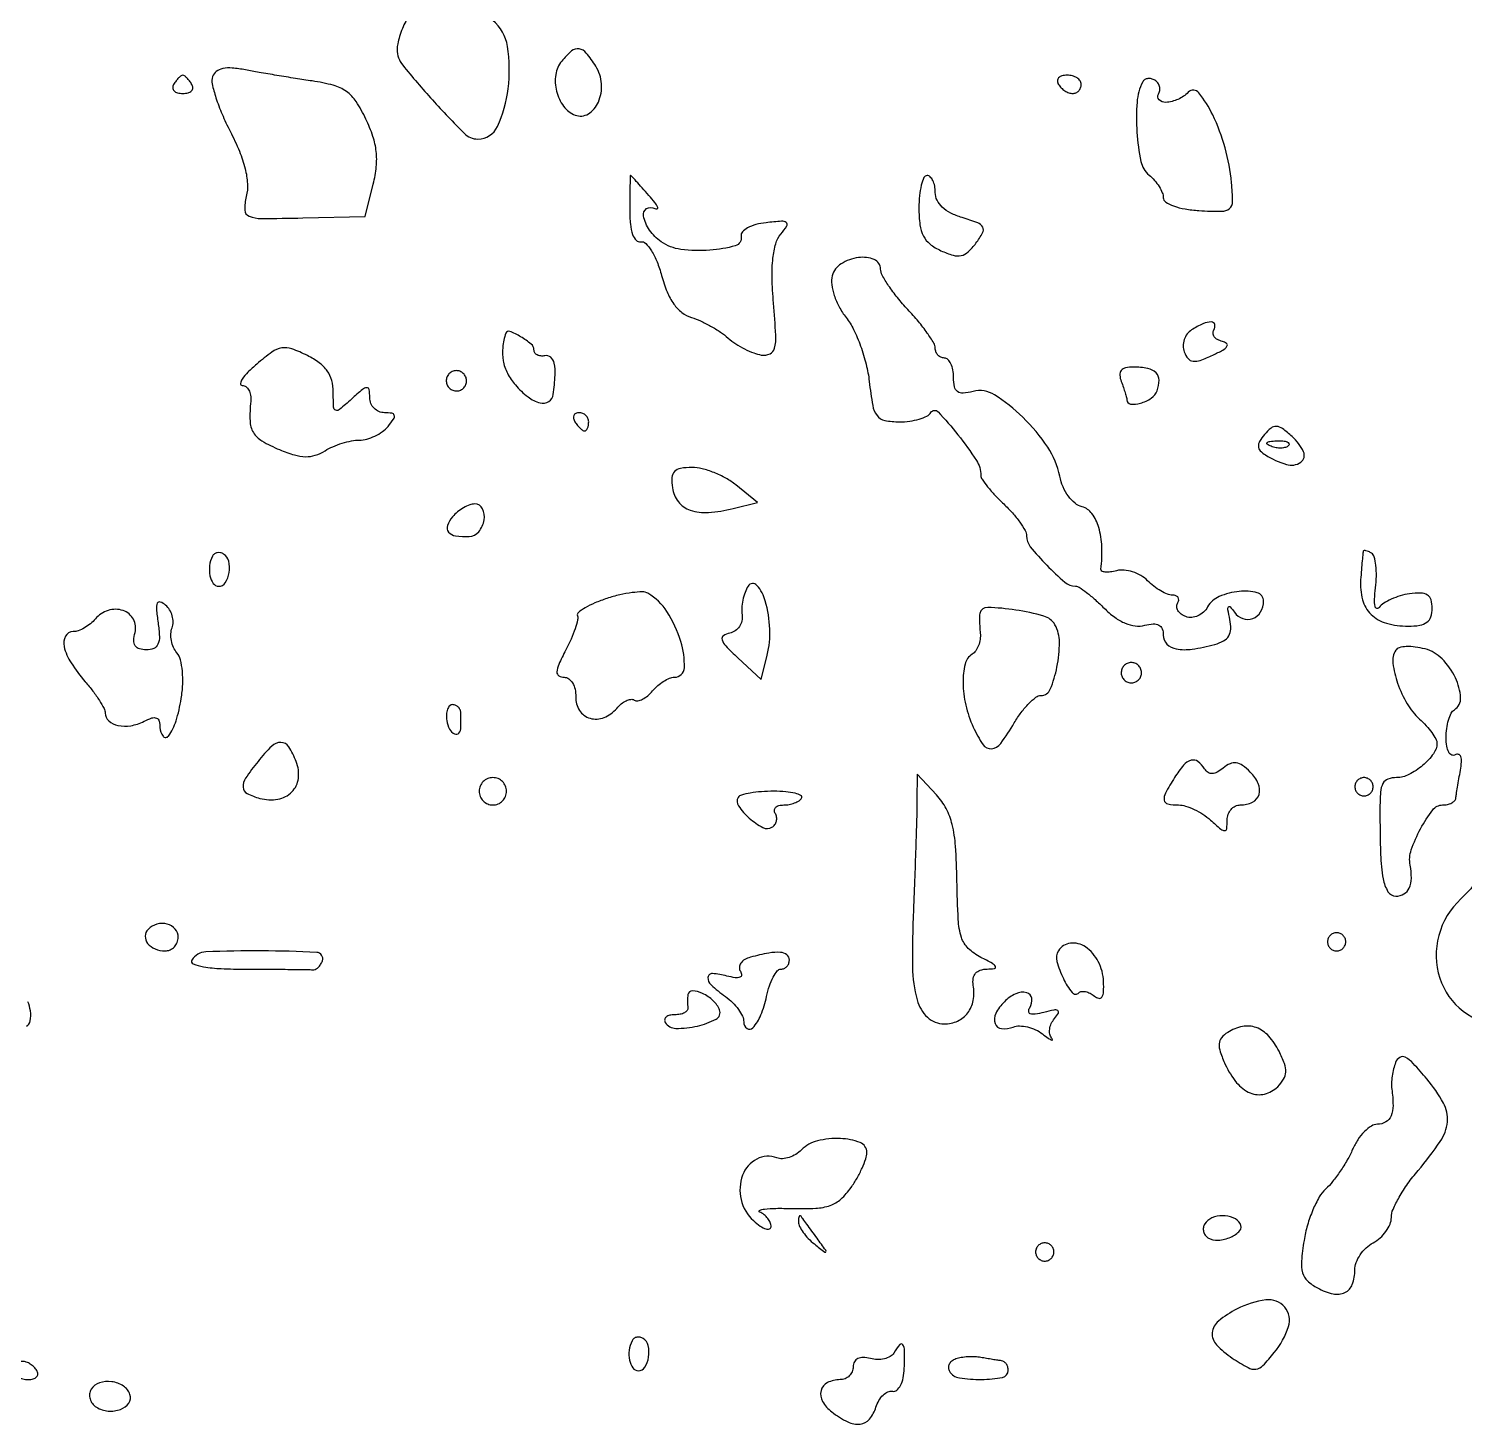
# Model space of a CAD drawing. Extents: x 0 to 5034, y 0 to 2560.
# Drawn here: x 3390.6 to 3548, y 1723.1 to 1876.1 of the extents above; entities that cross this region are included whole.
import ezdxf

# ---------------------------------------------------------------- set-up
doc = ezdxf.new("R2010")
doc.units = 0

msp = doc.modelspace()

# ---------------------------------------------------------------- linework, layer by layer
for points in [[(3431.940218, 1876.888297, 0.02684), (3431.580256, 1876.119165, 0.02179), (3431.276189, 1875.260918, 0.022313), (3431.065468, 1874.443503, 0.051966), (3431, 1873.815298, 0.172327), (3431.608074, 1872.103391, 0.012905), (3434.873656, 1868.291902, 0.012039), (3438.340959, 1864.631397, 0.199698), (3439.858797, 1864, 0.294171), (3441.996356, 1865.376755, 0.075633), (3443.167625, 1869.521409, 0.069557), (3443.100526, 1874.163785, 0.183191), (3441.486299, 1877.011371, 0.118629), (3439.317634, 1878.076583, 0.058393), (3436.242778, 1878.396784, 0.059891), (3433.373887, 1878.014324, 0.209807)], [(3449.039826, 1872.547988, 0.138379), (3448.383273, 1871.068705, 0.097361), (3448.47735, 1869.240329, 0.09807), (3449.254147, 1867.594723, 0.142922), (3450.522813, 1866.62962, 0.234478), (3451.965459, 1866.765958, 0.155267), (3453.06819, 1868.054466, 0.117917), (3453.403092, 1870.065221, 0.122745), (3452.782311, 1871.976968, 0.030908), (3451.741308, 1873.435005, 0.186505), (3450.948904, 1873.888897, 0.217729), (3450.133968, 1873.656889, 0.043014)], [(3410.760948, 1870.846545, 0.140822), (3410.716514, 1870.054906, 0.022098), (3411.134373, 1868.532786, 0.023081), (3411.80723, 1866.735743, 0.018312), (3412.692296, 1864.86081, -0.021632), (3413.709805, 1862.667717, -0.037064), (3414.338202, 1860.752572, -0.04528), (3414.592025, 1859.100638, -0.077119), (3414.464004, 1857.712603, 0.066512), (3414.293966, 1856.215281, 0.305885), (3414.771341, 1855.537248, 0.092147), (3416.111586, 1855.293527, 0.004449), (3420.66714, 1855.351793), (3427.5, 1855.5), (3428.382373, 1859.069916, 0.034585), (3428.715633, 1860.9751, 0.054188), (3428.708585, 1862.636875, 0.052494), (3428.342182, 1864.295603, 0.030202), (3427.577194, 1866.196083, 0.034029), (3426.503473, 1868.110703, 0.093961), (3425.435527, 1869.219789, 0.089256), (3424.002313, 1869.89256, 0.028769), (3421.694821, 1870.368285, -0.002796), (3419.85977, 1870.648227, -0.002004), (3417.811474, 1870.980851, -0.002023), (3415.863324, 1871.313338, -0.004352), (3414.365515, 1871.588663, 0.027338), (3412.919567, 1871.786284, 0.071173), (3411.873743, 1871.722473, 0.110379), (3411.170494, 1871.40596, 0.149126)], [(3406.5, 1870, 0.146489), (3406.397987, 1869.620597, 0.191582), (3406.538811, 1869.29375, 0.134005), (3406.925364, 1869.072951, 0.063222), (3407.5, 1869, 0.063222), (3408.074636, 1869.072951, 0.134005), (3408.461189, 1869.29375, 0.191582), (3408.602013, 1869.620597, 0.146489), (3408.5, 1870, 0.025622), (3408.235369, 1870.382847, 0.032351), (3407.951311, 1870.70625, 0.033983), (3407.686704, 1870.937141, 0.163822), (3407.5, 1871, 0.163822), (3407.313296, 1870.937141, 0.033983), (3407.048689, 1870.70625, 0.032351), (3406.764631, 1870.382847, 0.025622)], [(3503.5, 1870, 0.06081), (3503.806203, 1869.617485, 0.051032), (3504.2129, 1869.29375, 0.053229), (3504.653442, 1869.073302, 0.089642), (3505.059017, 1869, 0.105429), (3505.418051, 1869.076556, 0.099231), (3505.723586, 1869.29375, 0.096318), (3505.928382, 1869.618268, 0.092995), (3506, 1870, 0.153634), (3505.879982, 1870.381379, 0.097988), (3505.542039, 1870.70625, 0.080552), (3505.037096, 1870.925455, 0.062283), (3504.440983, 1871, 0.066118), (3503.889346, 1870.926733, 0.138808), (3503.521475, 1870.70625, 0.191142), (3503.392057, 1870.379648, 0.139169)], [(3512.742685, 1870.266312, 0.101034), (3512.11895, 1868.056321, 0.035388), (3512.109171, 1864.739591, 0.033057), (3512.538206, 1861.554342, 0.171166), (3513.436195, 1860.052953, -0.040257), (3514.034556, 1859.469021, -0.038649), (3514.540632, 1858.789125, -0.041208), (3514.89008, 1858.118295, -0.099797), (3515, 1857.573063, 0.254402), (3515.260727, 1857.093798, 0.056854), (3516.124342, 1856.665126, 0.044796), (3517.379365, 1856.334458, 0.027295), (3518.903716, 1856.160679, 0.013211), (3521.412981, 1856.079058, 0.180105), (3522.257294, 1856.387535, 0.223133), (3522.598611, 1857.141607, 0.021231), (3522.481353, 1859.215171, 0.042813), (3521.767304, 1863.040967, 0.044178), (3520.416466, 1866.647369, 0.056621), (3518.900888, 1869.065773, 0.447552), (3517.731596, 1869.131596, -0.090666), (3516.60574, 1868.353796, -0.090875), (3515.278412, 1868.025501, -0.211707), (3514.534357, 1868.302203, -0.35123), (3514.457295, 1868.930902, 0.100828), (3514.604475, 1869.330874, 0.098348), (3514.585377, 1869.760315, 0.097513), (3514.403043, 1870.152776, 0.097277), (3514.08541, 1870.447214, 0.076594), (3513.693736, 1870.613127, 0.09572), (3513.300259, 1870.635555, 0.109767), (3512.966958, 1870.512916, 0.131524)], [(3456.5, 1856.249706, 0.023025), (3456.573525, 1854.653929, 0.060307), (3456.8151, 1853.534546, 0.108215), (3457.202831, 1852.900163, 0.25541), (3457.714631, 1852.73821, -0.255552), (3458.253537, 1852.567522, -0.052968), (3458.883155, 1851.752625, -0.043587), (3459.493378, 1850.535912, -0.028688), (3459.986935, 1849.048519, 0.03147), (3460.590757, 1847.262107, 0.05773), (3461.331995, 1845.918728, 0.072029), (3462.22237, 1844.988187, 0.09225), (3463.272305, 1844.442028, -0.03378), (3464.255614, 1844.06829, -0.020086), (3465.372763, 1843.499524, -0.020053), (3466.445771, 1842.839906, -0.032432), (3467.294547, 1842.186417, 0.03561), (3468.116281, 1841.562017, 0.026497), (3469.102091, 1840.990214, 0.027025), (3470.094591, 1840.548666, 0.053329), (3470.927887, 1840.328776, 0.14189), (3471.880528, 1840.453763, 0.236331), (3472.387129, 1841.062231, 0.071869), (3472.511867, 1842.498019, 0.006811), (3472.262867, 1846.026453, -0.014873), (3472.111313, 1848.813138, -0.032829), (3472.198716, 1850.941318, -0.043804), (3472.510622, 1852.526904, -0.103098), (3473.072556, 1853.587424, 0.029755), (3473.72404, 1854.474914, 0.391059), (3473.660159, 1854.843054, 0.183825), (3473.14999, 1854.995207, 0.009902), (3471.443029, 1854.835049, 0.037477), (3470.331444, 1854.623255, 0.058515), (3469.427641, 1854.262167, 0.079638), (3468.850555, 1853.81804, 0.23982), (3468.714897, 1853.355308, -0.386894), (3468.067146, 1852.305268, -0.052787), (3465.296976, 1851.817578, -0.049241), (3462.111616, 1851.911938, -0.121339), (3459.944992, 1852.751083, -0.088021), (3458.672768, 1854.026372, -0.105323), (3458.015296, 1855.586944, -0.308352), (3458.35583, 1856.371859, -0.28009), (3459.25, 1856.387123, 0.204561), (3459.502194, 1856.35529, 0.458447), (3459.573222, 1856.508911, 0.059687), (3459.255464, 1857.032039, 0.013734), (3458.595012, 1857.828106, 0.00232), (3457.857849, 1858.660726, 0.003745), (3457.221705, 1859.36192, 0.000747), (3456.65776, 1859.972418, 0.209648), (3456.595012, 1859.999706, 0.405177), (3456.556206, 1859.961848, 0.000631), (3456.52791, 1858.898022, 0.003958), (3456.506828, 1857.687545, 0.002374)], [(3488.2, 1856.432998, 0.031419), (3488.315464, 1854.597339, 0.088249), (3488.696562, 1853.372636, 0.106876), (3489.425054, 1852.491168, 0.059988), (3490.616792, 1851.764832, 0.034659), (3491.949137, 1851.266015, 0.125291), (3492.847148, 1851.230378, 0.136909), (3493.607273, 1851.627795, 0.044652), (3494.457082, 1852.581834, 0.033074), (3495.193795, 1853.725382, 0.255537), (3495.197371, 1854.339756, 0.180847), (3494.660162, 1854.80943, 0.016307), (3492.940291, 1855.39466, -0.042733), (3491.692099, 1855.894348, -0.071563), (3490.766745, 1856.539839, -0.089198), (3490.198817, 1857.301192, -0.116264), (3490, 1858.14466, 0.046542), (3489.933756, 1858.854782, 0.066501), (3489.735625, 1859.454994, 0.086608), (3489.443791, 1859.859971, 0.195843), (3489.1, 1860, 0.294666), (3488.751679, 1859.775204, 0.044383), (3488.464375, 1858.952193, 0.037992), (3488.265159, 1857.799989, 0.02382)], [(3478.71336, 1849.011888, 0.094756), (3478.648417, 1848.041565, 0.049444), (3478.914961, 1846.854769, 0.045037), (3479.457925, 1845.604647, 0.041714), (3480.227972, 1844.43731, -0.053986), (3481.044314, 1843.131309, -0.026027), (3481.811373, 1841.310651, -0.025453), (3482.421258, 1839.309332, -0.033178), (3482.761296, 1837.425422, 0.015035), (3483.136284, 1834.808196, 0.117987), (3483.619536, 1833.687954, 0.185331), (3484.460784, 1833.158019, 0.048949), (3486.071035, 1833, 0.033693), (3487.193598, 1833.075731, 0.038786), (3488.242799, 1833.301834, 0.042415), (3489.082117, 1833.631791, 0.14038), (3489.517007, 1834.027519, -0.49461), (3490.305206, 1834.105463, -0.019773), (3492.481257, 1831.579778, -0.022634), (3494.506246, 1828.781164, -0.146308), (3495, 1827.129905, 0.151497), (3495.13364, 1826.698964, 0.018143), (3495.734375, 1825.888219, 0.020288), (3496.542589, 1824.956522, 0.015374), (3497.5, 1824, -0.022463), (3498.457032, 1823.016362, -0.026637), (3499.265625, 1822.003066, -0.026989), (3499.845033, 1821.091673, -0.128785), (3500, 1820.5, 0.172251), (3500.420787, 1819.314806, 0.022551), (3502.227336, 1817.285553, 0.022279), (3504.207954, 1815.426507, 0.17918), (3505.359906, 1815, -0.148642), (3505.771183, 1814.874971, -0.016129), (3506.585984, 1814.290193, -0.01865), (3507.528473, 1813.50906, -0.014012), (3508.507274, 1812.583635, 0.037201), (3509.679291, 1811.574151, 0.059234), (3510.82719, 1810.919447, 0.07089), (3511.928149, 1810.628383, 0.093444), (3512.961819, 1810.700267, -0.045826), (3513.896496, 1810.855126, -0.141244), (3514.517234, 1810.7241, -0.184154), (3514.875366, 1810.314045, -0.088652), (3515, 1809.616631, 0.198233), (3515.40072, 1808.645617, 0.153557), (3516.423417, 1808.108919, 0.082192), (3518.161181, 1808.083664, 0.028178), (3520.633825, 1808.599906, 0.058292), (3521.610984, 1808.988632, 0.133169), (3522.181429, 1809.530653, 0.13293), (3522.400525, 1810.2873, 0.057987), (3522.297079, 1811.336251, -0.008846), (3522.083891, 1812.40744, -0.189596), (3522.145583, 1812.718185, -0.504868), (3522.331026, 1812.730256, -0.021259), (3522.80145, 1812.121885, 0.154047), (3523.716446, 1811.427168, 0.178908), (3524.803876, 1811.438437, 0.16763), (3525.673118, 1812.165556, 0.136341), (3526, 1813.342039, 0.340048), (3525.293348, 1814.26094, 0.090799), (3523.329144, 1814.415587, 0.074746), (3521.129151, 1813.849745, 0.166419), (3519.857607, 1812.71004, -0.07987), (3519.39916, 1812.130913, -0.080476), (3518.783397, 1811.726445, -0.08592), (3518.10885, 1811.554814, -0.111494), (3517.479297, 1811.646318, -0.065349), (3516.95921, 1811.928366, -0.096117), (3516.60518, 1812.307084, -0.122561), (3516.47023, 1812.719593, -0.157749), (3516.564761, 1813.104785, 0.104222), (3516.687695, 1813.445921, 0.179607), (3516.623442, 1813.737031, 0.165038), (3516.377488, 1813.932292, 0.086183), (3515.987588, 1814, -0.09819), (3515.44483, 1814.107624, -0.034013), (3514.725777, 1814.463434, -0.03224), (3513.966607, 1814.973899, -0.032256), (3513.279496, 1815.577647, 0.064829), (3512.541208, 1816.145825, 0.053144), (3511.631616, 1816.552304, 0.055011), (3510.696595, 1816.745891, 0.08773), (3509.885111, 1816.680207, -0.030804), (3509.194335, 1816.544353, -0.058004), (3508.626784, 1816.534862, -0.09486), (3508.262248, 1816.642973, -0.315569), (3508.152608, 1816.85256, 0.04151), (3508.267217, 1819.320537, 0.063689), (3507.918756, 1821.429206, 0.08276), (3507.173202, 1822.9488, 0.175199), (3506.107285, 1823.682195, -0.10705), (3505.318801, 1824.081792, -0.063695), (3504.589565, 1824.847162, -0.057333), (3504.004686, 1825.869936, -0.05193), (3503.643351, 1827.033246, 0.098158), (3502.325682, 1830.210918, 0.052016), (3499.591991, 1833.504901, 0.052459), (3496.488082, 1835.960576, 0.207994), (3494.13899, 1836.326096, -0.042547), (3493.058012, 1836.13972, -0.180676), (3492.436574, 1836.312914, -0.189962), (3492.099392, 1836.84357, -0.047685), (3492, 1837.883369, 0.045285), (3491.92647, 1838.693562, 0.065179), (3491.70625, 1839.37824, 0.085158), (3491.382092, 1839.840787, 0.20001), (3491, 1840, -0.104567), (3490.618437, 1840.08068, -0.099082), (3490.29375, 1840.309681, -0.096551), (3490.076141, 1840.651812, -0.093772), (3490, 1841.054234, 0.136615), (3489.836944, 1841.639871, 0.017712), (3489.120109, 1842.737543, 0.019575), (3488.151658, 1844.003363, 0.015205), (3487.004627, 1845.304234, -0.017885), (3485.85745, 1846.619416, -0.021978), (3484.887786, 1847.928431, -0.021095), (3484.180961, 1849.077609, -0.127062), (3484.004627, 1849.75, 0.303437), (3483.303447, 1850.790657, 0.132586), (3481.572812, 1851.008178, 0.105174), (3479.675679, 1850.319583, 0.19161)], [(3518.104283, 1843.085612, 0.091982), (3517.615581, 1842.632236, 0.079467), (3517.291452, 1842.010899, 0.079624), (3517.177711, 1841.320652, 0.092969), (3517.297142, 1840.668044, 0.080259), (3517.720474, 1839.939838, 0.195559), (3518.256094, 1839.648758, 0.116222), (3519.048922, 1839.744239, 0.02099), (3520.429892, 1840.317119, 0.018011), (3521.523758, 1840.874451, 0.114948), (3521.982081, 1841.289702, 0.389485), (3521.9393, 1841.59991, 0.119826), (3521.474789, 1841.825682, -0.067647), (3520.943792, 1842.018905, -0.112493), (3520.583734, 1842.327213, -0.147609), (3520.45017, 1842.698256, -0.15267), (3520.546774, 1843.075682, 0.196842), (3520.644481, 1843.66297, 0.348928), (3520.282842, 1843.952734, 0.107049), (3519.346954, 1843.754019, 0.035506)], [(3442.923489, 1842.718615, 0.056926), (3442.571904, 1841.167705, 0.072683), (3442.624467, 1839.704722, 0.073534), (3443.091637, 1838.331101, 0.060026), (3443.962179, 1837.043607, 0.049194), (3445.348599, 1835.731053, 0.103895), (3446.673995, 1835.086425, 0.200687), (3447.627429, 1835.230988, 0.228837), (3448.125, 1836, 0.016749), (3448.319355, 1838.133165, 0.067766), (3448.217888, 1839.432062, 0.160432), (3447.834969, 1840.083453, 0.235686), (3447.204545, 1840.25, -0.071322), (3446.744131, 1840.221307, -0.102905), (3446.353835, 1840.33576, -0.12641), (3446.095093, 1840.57288, -0.145383), (3446, 1840.893011, 0.226513), (3445.698909, 1841.523533, 0.036073), (3444.544291, 1842.326515, 0.038214), (3443.355253, 1842.91438, 0.427785)], [(3415.609781, 1839.340771, 0.019097), (3414.64082, 1838.440703, 0.045952), (3414.016452, 1837.687601, 0.113296), (3413.827873, 1837.208157, 0.458593), (3414.007095, 1837, -0.161486), (3414.419299, 1836.863305, -0.109736), (3414.74483, 1836.485938, -0.086862), (3414.932563, 1835.919246, -0.062076), (3414.947704, 1835.25, 0.032863), (3414.870977, 1833.099944, 0.12789), (3415.241529, 1831.832478, 0.127754), (3416.182811, 1830.905325, 0.032763), (3418.114782, 1829.952456, 0.02573), (3419.740347, 1829.375144, 0.066467), (3420.967422, 1829.180814, 0.083739), (3422.026726, 1829.333079, 0.062179), (3423.101213, 1829.831136, -0.037915), (3423.956019, 1830.278826, -0.026374), (3424.978583, 1830.656646, -0.026705), (3426.004521, 1830.916199, -0.048637), (3426.863986, 1831, 0.067151), (3427.679302, 1831.109995, 0.044516), (3428.565279, 1831.440625, 0.044311), (3429.384487, 1831.925814, 0.063785), (3430, 1832.5, 0.020633), (3430.618371, 1833.310961, 0.217533), (3430.691858, 1833.71069, 0.304492), (3430.434686, 1833.942264, 0.035496), (3429.622445, 1834, -0.101086), (3429.003305, 1834.126465, -0.098404), (3428.476593, 1834.486153, -0.097449), (3428.123741, 1835.023331, -0.097027), (3428, 1835.654988, 0.037298), (3427.933924, 1836.539532, 0.393341), (3427.674471, 1836.746002, 0.157135), (3427.206208, 1836.554034, 0.008696), (3426, 1835.5, -0.008876), (3424.681331, 1834.348532, -0.273622), (3424.268401, 1834.279396, -0.298967), (3424.033699, 1834.607111, -0.010121), (3424, 1836.271771, 0.066252), (3423.831796, 1837.535614, 0.088319), (3423.338605, 1838.581036, 0.07939), (3422.46769, 1839.469486, 0.043572), (3421.165545, 1840.267529, 0.029543), (3419.4448, 1841.002506, 0.128168), (3418.348582, 1841.101054, 0.115085), (3417.281076, 1840.656688, 0.021692)], [(3436.552786, 1838.08541, 0.099038), (3436.401684, 1837.679226, 0.097945), (3436.417584, 1837.244476, 0.097945), (3436.597789, 1836.848514, 0.099038), (3436.91459, 1836.552786, 0.099038), (3437.320774, 1836.401684, 0.097945), (3437.755524, 1836.417584, 0.097945), (3438.151486, 1836.597789, 0.099038), (3438.447214, 1836.91459, 0.099038), (3438.598316, 1837.320774, 0.097945), (3438.582416, 1837.755524, 0.097945), (3438.402211, 1838.151486, 0.099038), (3438.08541, 1838.447214, 0.099038), (3437.679226, 1838.598316, 0.097945), (3437.244476, 1838.582416, 0.097945), (3436.848514, 1838.402211, 0.099038)], [(3510.393011, 1837.418213, -0.008099), (3510.625425, 1836.781926, -0.009838), (3510.821697, 1836.178225, -0.008575), (3510.967516, 1835.666328, -0.065182), (3511, 1835.418213, 0.378566), (3511.414065, 1834.949702, 0.103121), (3512.484626, 1835.038, 0.075497), (3513.683491, 1835.600228, 0.155016), (3514.32411, 1836.402234, 0.090913), (3514.539863, 1837.554624, 0.199888), (3514.204584, 1838.368373, 0.150467), (3513.289464, 1838.852622, 0.047038), (3511.726345, 1839, 0.051503), (3510.872387, 1838.911804, 0.167694), (3510.390885, 1838.624402, 0.196013), (3510.232514, 1838.135487, 0.073268)], [(3450.5, 1833, 0.029505), (3450.768994, 1832.617226, 0.035638), (3451.066025, 1832.29375, 0.038439), (3451.34829, 1832.065539, 0.151918), (3451.559017, 1832, 0.210953), (3451.727648, 1832.07446, 0.081139), (3451.870461, 1832.29375, 0.061769), (3451.967655, 1832.617151, 0.042167), (3452, 1833, 0.105053), (3451.918938, 1833.381556, 0.099167), (3451.688914, 1833.70625, 0.09642), (3451.345238, 1833.923877, 0.093332), (3450.940983, 1834, 0.108972), (3450.586039, 1833.921712, 0.182303), (3450.3746, 1833.70625, 0.161196), (3450.343488, 1833.3821, 0.082592)], [(3526.094824, 1831.614256, 0.038071), (3525.558907, 1830.858183, 0.148049), (3525.420441, 1830.307999, 0.180719), (3525.621346, 1829.839348, 0.062584), (3526.201442, 1829.367148, 0.06615), (3528.497654, 1828.32485, 0.229002), (3530.0665, 1828.571977, 0.369775), (3530.368842, 1829.7273, 0.095999), (3529.119801, 1831.391582, 0.024158), (3528.063917, 1832.258183, 0.142317), (3527.399677, 1832.505339, 0.190418), (3526.811891, 1832.321678, 0.049764)], [(3528.729167, 1830.395833, -0.126455), (3528.402231, 1830.202593, -0.060344), (3527.916927, 1830.123424, -0.05415), (3527.359369, 1830.160852, -0.051402), (3526.8125, 1830.316886, -0.054073), (3526.395823, 1830.538436, -0.470617), (3526.37858, 1830.720685, -0.168741), (3526.670344, 1830.862007, -0.018894), (3527.416667, 1830.921053, -0.028489), (3528.112848, 1830.910055, -0.077125), (3528.592839, 1830.799335, -0.208169), (3528.77538, 1830.614691, -0.296942)], [(3461.180449, 1825.760216, 0.131658), (3461.830614, 1824.237413, 0.145311), (3463.134631, 1823.312628, 0.101337), (3465.138875, 1823.058186, 0.042801), (3467.829095, 1823.495805), (3470.5, 1824.168722), (3468.139216, 1826.084361, 0.043481), (3467.05507, 1826.817773, 0.032396), (3465.74965, 1827.437281, 0.033096), (3464.432019, 1827.862492, 0.061575), (3463.319665, 1828, 0.039608), (3462.073027, 1827.901091, 0.163948), (3461.413196, 1827.554756, 0.178969), (3461.130418, 1826.90101, 0.048982)], [(3437.073886, 1822.589028, 0.084059), (3436.513373, 1821.621325, 0.271856), (3436.636727, 1820.917935, 0.186265), (3437.40979, 1820.497614, 0.043987), (3438.904671, 1820.435134, 0.213333), (3439.950323, 1820.961709, 0.127991), (3440.539266, 1822.248169, 0.158411), (3440.366346, 1823.479817, 0.286769), (3439.533961, 1824, 0.086937), (3438.955543, 1823.898663, 0.043495), (3438.279572, 1823.585527, 0.041432), (3437.617201, 1823.128904, 0.047961)], [(3410.754232, 1818.266312, 0.084697), (3410.436116, 1817.221291, 0.082939), (3410.479003, 1816.121909, 0.104464), (3410.84371, 1815.288862, 0.234312), (3411.437328, 1814.972506, 0.26629), (3412.162879, 1815.360605, 0.1021), (3412.575922, 1816.472687, 0.093314), (3412.533019, 1817.735512, 0.201974), (3411.980032, 1818.512341, 0.086456), (3411.629461, 1818.652808, 0.102024), (3411.272696, 1818.654687, 0.11056), (3410.965717, 1818.518222, 0.11748)], [(3536.918758, 1818.809017, 0.039898), (3536.879331, 1818.589015, 0.001546), (3536.801394, 1817.766626, 0.002749), (3536.717445, 1816.791722, 0.001935), (3536.633302, 1815.694389, 0.083598), (3536.840033, 1813.505106, 0.134725), (3537.779024, 1811.898069, 0.126001), (3539.46153, 1810.926929, 0.068307), (3541.843448, 1810.6, 0.039405), (3543.114792, 1810.700352, 0.11998), (3543.908392, 1811.032478, 0.155104), (3544.343482, 1811.631898, 0.081612), (3544.489054, 1812.55, 0.069303), (3544.353908, 1813.482033, 0.181962), (3543.955585, 1814.014387, 0.141509), (3543.224739, 1814.230329, 0.036778), (3541.989054, 1814.14694, 0.036366), (3540.975998, 1813.927193, 0.034812), (3539.990034, 1813.560678, 0.036826), (3539.167682, 1813.112366, 0.0945), (3538.679145, 1812.64694, -0.314391), (3538.411039, 1812.551979, -0.284925), (3538.208742, 1812.770507, -0.061314), (3538.153982, 1813.560198, -0.01721), (3538.262415, 1814.794028, 0.025006), (3538.356201, 1816.093069, 0.033578), (3538.303054, 1817.271714, 0.03555), (3538.131098, 1818.199484, 0.193069), (3537.833269, 1818.603045, 0.029752), (3537.507923, 1818.778293, 0.053318), (3537.220908, 1818.875982, 0.080545), (3537.012052, 1818.888693, 0.313107)], [(3469.487833, 1814.998947, 0.052816), (3469.148634, 1814.303124, 0.035345), (3468.905883, 1813.450555, 0.035528), (3468.78708, 1812.580469, 0.056935), (3468.823801, 1811.83273, -0.09687), (3468.80373, 1811.170971, -0.093917), (3468.536547, 1810.557482, -0.094429), (3468.065011, 1810.086822, -0.099216), (3467.46131, 1809.83273, 0.098026), (3466.768446, 1809.543032, 0.336997), (3466.620589, 1809.110315, 0.112699), (3467.034043, 1808.428761, 0.012062), (3468.361648, 1807.123428), (3470.898361, 1804.746857), (3471.574508, 1807.440839, 0.073212), (3471.858505, 1810.278709, 0.055796), (3471.366799, 1813.366869, 0.112805), (3470.446509, 1815.075602, 0.502877)], [(3404.790251, 1810.975754, -0.024874), (3404.935049, 1809.471915, -0.114562), (3404.7778, 1808.616881, -0.194813), (3404.314199, 1808.16193, -0.098107), (3403.496868, 1808, -0.075345), (3402.743169, 1808.114223, -0.176517), (3402.296155, 1808.454218, -0.154067), (3402.136896, 1809.040159, -0.053911), (3402.267194, 1809.913749, 0.192161), (3402.086716, 1811.362742, 0.186835), (3400.955873, 1812.310947, 0.15832), (3399.318113, 1812.33442, 0.145609), (3397.914323, 1811.396765, -0.048405), (3397.375523, 1810.862323, -0.041562), (3396.716964, 1810.4103, -0.043582), (3396.043653, 1810.10041, -0.086271), (3395.466039, 1810, 0.277191), (3394.630131, 1809.498019, 0.184179), (3394.486871, 1808.357115, 0.08345), (3395.250825, 1806.579396, 0.035842), (3396.806398, 1804.507652, -0.016419), (3397.646295, 1803.475089, -0.020328), (3398.355629, 1802.458843, -0.019108), (3398.874903, 1801.573631, -0.123701), (3399, 1801.075727, 0.216407), (3399.385134, 1800.227564, 0.127792), (3400.398131, 1799.720484, 0.094752), (3401.810528, 1799.690875, 0.076915), (3403.25, 1800.170311, -0.035687), (3404.105289, 1800.535651, -0.17938), (3404.616713, 1800.524073, -0.239175), (3404.908291, 1800.194062, -0.063615), (3405, 1799.476167, 0.176269), (3405.340044, 1798.541577, 0.486683), (3405.937463, 1798.561291, 0.084091), (3406.761244, 1800.206788, 0.033885), (3407.332655, 1802.662488, 0.029417), (3407.491104, 1804.209624, 0.034552), (3407.453035, 1805.6828, 0.03782), (3407.241014, 1806.914135, 0.112118), (3406.855563, 1807.674036, -0.070686), (3406.483745, 1808.278332, -0.055177), (3406.255575, 1809.015399, -0.056249), (3406.19713, 1809.767176, -0.083094), (3406.328683, 1810.414152, 0.091883), (3406.445161, 1811.042971, 0.069699), (3406.347597, 1811.73899, 0.068441), (3406.058968, 1812.393895, 0.081755), (3405.61731, 1812.902641, 0.081358), (3405.028892, 1813.247694, 0.403291), (3404.708005, 1813.112526, 0.125483), (3404.608949, 1812.481809, 0.012962)], [(3454, 1813.641569, 0.020661), (3452.677961, 1813.149077, 0.033592), (3451.607514, 1812.611946, 0.036918), (3450.872617, 1812.10264, 0.318241), (3450.770262, 1811.739522, -0.149116), (3450.791186, 1811.279082, -0.019318), (3450.507014, 1810.324263, -0.021137), (3450.066834, 1809.189943, -0.016205), (3449.494582, 1807.989522, 0.012368), (3448.722226, 1806.400837, 0.091258), (3448.518021, 1805.586751, 0.271971), (3448.72873, 1805.169196, 0.144075), (3449.303721, 1805, -0.158013), (3449.814165, 1804.834555, -0.101858), (3450.237423, 1804.371857, -0.082353), (3450.508861, 1803.679346, -0.061662), (3450.579401, 1802.861642, 0.152609), (3450.986085, 1801.36761, 0.183239), (3452.147553, 1800.503401, 0.165425), (3453.690015, 1800.581586, 0.12554), (3455.069619, 1801.583885, -0.047239), (3455.569462, 1802.081999, -0.061616), (3456.113929, 1802.428058, -0.075641), (3456.618548, 1802.579802, -0.175439), (3457, 1802.5, 0.184382), (3457.386651, 1802.426077, 0.07274), (3457.909206, 1802.599818, 0.058889), (3458.479205, 1802.976409, 0.044173), (3459.009138, 1803.51101, -0.041427), (3459.567732, 1804.080738, -0.03914), (3460.222807, 1804.562609, -0.041659), (3460.872626, 1804.894914, -0.097669), (3461.405466, 1805, 0.403876), (3462.489412, 1806.046214, 0.085516), (3462.099084, 1808.915741, 0.063995), (3460.580873, 1812.194673, 0.121466), (3458.5, 1814.202776, 0.137018), (3457.899155, 1814.358449, 0.026318), (3456.765625, 1814.277321, 0.026256), (3455.41331, 1814.036029, 0.021557)], [(3494.884247, 1812, 0.05264), (3494.849148, 1811.709012, 0.009318), (3494.851225, 1811.158836, 0.009996), (3494.878697, 1810.511328, 0.008852), (3494.932696, 1809.83859, -0.060393), (3494.91708, 1809.155046, -0.055675), (3494.740011, 1808.474985, -0.059505), (3494.436947, 1807.899643, -0.103752), (3494.04785, 1807.529573, 0.19877), (3493.26559, 1806.444874, 0.0617), (3493.042152, 1804.405561, 0.053755), (3493.341934, 1801.95079, 0.04969), (3494.160515, 1799.547053, 0.038835), (3495.234393, 1797.605202, 0.279009), (3496.161184, 1797.164543, 0.21305), (3497.174658, 1797.745052, 0.024314), (3498.659071, 1800, -0.026573), (3499.422585, 1801.148515, -0.033519), (3500.251219, 1802.11875, -0.035573), (3501.029586, 1802.809493, -0.165155), (3501.590608, 1803, 0.304736), (3502.611637, 1803.685993, 0.048124), (3503.34294, 1806.123824, 0.048476), (3503.612945, 1808.859214, 0.128632), (3503.122558, 1810.745484, 0.199479), (3501.90254, 1811.705715, 0.030484), (3498.81425, 1812.370633, 0.028644), (3495.743877, 1812.659619, 0.359977)], [(3540.474183, 1807.958228, 0.172416), (3540.167742, 1806.535163, 0.051186), (3540.68648, 1804.336121, 0.049972), (3541.7282, 1802.087311, 0.075535), (3543.089937, 1800.418609, -0.024197), (3543.821091, 1799.689572, -0.028267), (3544.438919, 1798.928592, -0.029074), (3544.879291, 1798.237443, -0.127983), (3545, 1797.773584, -0.159906), (3544.620938, 1796.618627, -0.057772), (3543.42917, 1795.338503, -0.057132), (3541.928386, 1794.330224, -0.119928), (3540.571429, 1794, 0.085347), (3539.623985, 1793.837091, 0.18983), (3539.080658, 1793.364618, 0.103454), (3538.814724, 1792.417251, 0.016875), (3538.75, 1790.5, 0.007113), (3538.820143, 1785.569565, 0.038448), (3539.101473, 1782.907996, 0.088786), (3539.632791, 1781.49332, 0.264527), (3540.5, 1781, 0.136325), (3541.375515, 1781.243229, 0.150877), (3541.959461, 1781.896605, 0.106684), (3542.196173, 1782.968815, 0.047941), (3542.064324, 1784.412291, -0.131155), (3542.187257, 1786.072209, -0.040107), (3543.210402, 1788.394942, -0.037624), (3544.533189, 1790.457302, -0.235537), (3545.62132, 1791, 0.051988), (3546.154242, 1791.055562, 0.067286), (3546.616841, 1791.220313, 0.082674), (3546.942333, 1791.463404, 0.16795), (3547.07431, 1791.75, -0.013523), (3547.128302, 1792.176909, -0.002508), (3547.252724, 1792.958509, -0.002688), (3547.40775, 1793.87116, -0.002449), (3547.577327, 1794.810881, 0.029939), (3547.689909, 1795.717308, 0.098093), (3547.610917, 1796.312947, 0.244395), (3547.36291, 1796.550559, 0.212666), (3547.003017, 1796.501864, -0.246248), (3546.617193, 1796.474547, -0.168702), (3546.288312, 1796.778764, -0.08603), (3546.068964, 1797.444135, -0.036718), (3546, 1798.381966, -0.033635), (3546.067233, 1799.380283, -0.038745), (3546.26797, 1800.313206, -0.042366), (3546.560899, 1801.05942, -0.140532), (3546.912239, 1801.445761, 0.277215), (3547.594871, 1802.768666, 0.096595), (3547.027398, 1804.927299, 0.08165), (3545.555788, 1807.021233, 0.134281), (3543.698012, 1808.105474, 0.032872), (3542.629478, 1808.317192, 0.04391), (3541.642024, 1808.358809, 0.050868), (3540.862439, 1808.243146, 0.194468)], [(3510.552786, 1806.08541, 0.099038), (3510.401684, 1805.679226, 0.097945), (3510.417584, 1805.244476, 0.097945), (3510.597789, 1804.848514, 0.099038), (3510.91459, 1804.552786, 0.099038), (3511.320774, 1804.401684, 0.097945), (3511.755524, 1804.417584, 0.097945), (3512.151486, 1804.597789, 0.099038), (3512.447214, 1804.91459, 0.099038), (3512.598316, 1805.320774, 0.097945), (3512.582416, 1805.755524, 0.097945), (3512.402211, 1806.151486, 0.099038), (3512.08541, 1806.447214, 0.099038), (3511.679226, 1806.598316, 0.097945), (3511.244476, 1806.582416, 0.097945), (3510.848514, 1806.402211, 0.099038)], [(3436.433813, 1800.25, 0.085705), (3436.737239, 1799.324228, 0.160477), (3437.299864, 1798.784271, 0.342949), (3437.778136, 1798.888291, 0.175747), (3438, 1799.5), (3438, 1800.146875), (3438, 1801, 0.089971), (3437.930741, 1801.381784, 0.095344), (3437.732242, 1801.70625, 0.099759), (3437.436237, 1801.923342, 0.108912), (3437.088484, 1802, 0.200506), (3436.761327, 1801.863311, 0.105714), (3436.520174, 1801.485938, 0.076606), (3436.402446, 1800.91991, 0.04951)], [(3415.75, 1795.783364, 0.019924), (3414.391255, 1793.936579, 0.162545), (3414.113374, 1792.941031, 0.267715), (3414.554971, 1792.256963, 0.054709), (3415.953524, 1791.722405, 0.106155), (3417.929563, 1791.634888, 0.157078), (3419.457031, 1792.427908, 0.167284), (3420.174358, 1793.917373, 0.122757), (3419.94041, 1795.75, 0.047752), (3419.113611, 1797.39108, 0.255531), (3418.26855, 1797.861906, 0.198908), (3417.253745, 1797.451005, 0.029815)], [(3516.240547, 1794.013569, 0.014365), (3515.235279, 1792.295961, 0.162086), (3515.096374, 1791.530073, 0.317982), (3515.486952, 1791.117241, 0.049377), (3516.671259, 1791, -0.075569), (3517.442317, 1790.882795, -0.035013), (3518.388779, 1790.513847, -0.033667), (3519.348252, 1789.978412, -0.039834), (3520.171259, 1789.345012, 0.007828), (3521.31862, 1788.338887, 0.177905), (3521.723753, 1788.190025, 0.38433), (3521.950984, 1788.394959, 0.025779), (3522, 1789.345012, -0.085776), (3522.109219, 1789.976985, -0.093804), (3522.423289, 1790.513847, -0.100331), (3522.89131, 1790.872913, -0.114097), (3523.440983, 1791, 0.114395), (3524.77921, 1791.310233, 0.208048), (3525.493702, 1792.150032, 0.182586), (3525.414431, 1793.340645, 0.08967), (3524.535879, 1794.606978, 0.039463), (3523.68574, 1795.332558, 0.120463), (3522.988485, 1795.617424, 0.144494), (3522.316237, 1795.523435, 0.066802), (3521.561149, 1795.050749, -0.043901), (3520.90138, 1794.594538, -0.117633), (3520.356485, 1794.436053, -0.161364), (3519.905747, 1794.56134, -0.106939), (3519.530011, 1794.951442, 0.092168), (3518.798581, 1795.756701, 0.236078), (3518.045812, 1795.898293, 0.149854), (3517.220987, 1795.36349, 0.034969)], [(3487.989529, 1791.438561, -0.006143), (3487.963028, 1789.766667, -0.001164), (3487.870173, 1786.719452, -0.001243), (3487.744597, 1783.161144, -0.00114), (3487.597915, 1779.5, 0.013632), (3487.503339, 1773.221242, 0.063022), (3488.002301, 1769.630593, 0.138767), (3489.142409, 1767.727429, 0.191101), (3490.976167, 1767, 0.106101), (3492.453741, 1767.317114, 0.126848), (3493.562052, 1768.204544, 0.118127), (3494.153887, 1769.573295, 0.084199), (3494.162183, 1771.25, -0.080187), (3494.159933, 1771.994832, -0.139807), (3494.418147, 1772.550761, -0.137327), (3494.934921, 1772.893196, -0.07618), (3495.687142, 1773.014742, 0.036021), (3496.48313, 1773.078671, 0.517567), (3496.590613, 1773.29375, 0.144477), (3496.257698, 1773.631132, 0.008921), (3495, 1774.297537, -0.0739), (3493.613287, 1775.28113, -0.12643), (3492.870328, 1776.479973, -0.063181), (3492.518985, 1778.443266, -0.008265), (3492.372927, 1782.692663, 0.011866), (3492.215624, 1786.475599, 0.042404), (3491.853972, 1788.867764, 0.064296), (3491.196765, 1790.596891, 0.064688), (3490.122927, 1792.098428), (3488, 1794.377123)], [(3440, 1792.5, 0.099038), (3440.114514, 1791.927543, 0.097945), (3440.440625, 1791.440625, 0.097945), (3440.927543, 1791.114514, 0.099038), (3441.5, 1791, 0.099038), (3442.072457, 1791.114514, 0.097945), (3442.559375, 1791.440625, 0.097945), (3442.885486, 1791.927543, 0.099038), (3443, 1792.5, 0.099038), (3442.885486, 1793.072457, 0.097945), (3442.559375, 1793.559375, 0.097945), (3442.072457, 1793.885486, 0.099038), (3441.5, 1794, 0.099038), (3440.927543, 1793.885486, 0.097945), (3440.440625, 1793.559375, 0.097945), (3440.114514, 1793.072457, 0.099038)], [(3536, 1793, 0.099038), (3536.076342, 1792.618362, 0.097945), (3536.29375, 1792.29375, 0.097945), (3536.618362, 1792.076342, 0.099038), (3537, 1792, 0.099038), (3537.381638, 1792.076342, 0.097945), (3537.70625, 1792.29375, 0.097945), (3537.923658, 1792.618362, 0.099038), (3538, 1793, 0.099038), (3537.923658, 1793.381638, 0.097945), (3537.70625, 1793.70625, 0.097945), (3537.381638, 1793.923658, 0.099038), (3537, 1794, 0.099038), (3536.618362, 1793.923658, 0.097945), (3536.29375, 1793.70625, 0.097945), (3536.076342, 1793.381638, 0.099038)], [(3468.395317, 1791.83062, 0.300122), (3468.423122, 1790.890376, 0.058672), (3469.610186, 1789.56369, 0.057597), (3471.093864, 1788.52979, 0.267927), (3472.096932, 1788.559907, 0.098515), (3472.410124, 1788.851658, 0.09782), (3472.588761, 1789.241776, 0.098067), (3472.605407, 1789.669679, 0.099564), (3472.457295, 1790.069098, -0.145654), (3472.361705, 1790.42231, -0.191559), (3472.491594, 1790.726548, -0.134541), (3472.849463, 1790.932059, -0.063537), (3473.381966, 1791, 0.045566), (3473.990137, 1791.055539, 0.045713), (3474.577502, 1791.220313, 0.049743), (3475.060639, 1791.462256, 0.113876), (3475.345492, 1791.75, 0.430543), (3475.269184, 1792.037379, 0.064086), (3474.644731, 1792.279687, 0.040286), (3473.6196, 1792.44683, 0.020277), (3472.309017, 1792.5, 0.017804), (3470.938295, 1792.451175, 0.024551), (3469.715618, 1792.30337, 0.022752), (3468.747279, 1792.092018, 0.191499)], [(3403.693853, 1777.36052, 0.194761), (3403.381568, 1776.62332, 0.172865), (3403.649978, 1775.830294, 0.128462), (3404.462204, 1775.217225, 0.098073), (3405.559017, 1775, 0.103216), (3406.108867, 1775.114729, 0.098834), (3406.576711, 1775.440625, 0.096907), (3406.890211, 1775.927451, 0.095012), (3407, 1776.5, 0.179946), (3406.664381, 1777.40236, 0.15216), (3405.79511, 1777.94328, 0.132661), (3404.672804, 1777.933008, 0.128822)], [(3533, 1776, 0.099038), (3533.076342, 1775.618362, 0.097945), (3533.29375, 1775.29375, 0.097945), (3533.618362, 1775.076342, 0.099038), (3534, 1775, 0.099038), (3534.381638, 1775.076342, 0.097945), (3534.70625, 1775.29375, 0.097945), (3534.923658, 1775.618362, 0.099038), (3535, 1776, 0.099038), (3534.923658, 1776.381638, 0.097945), (3534.70625, 1776.70625, 0.097945), (3534.381638, 1776.923658, 0.099038), (3534, 1777, 0.099038), (3533.618362, 1776.923658, 0.097945), (3533.29375, 1776.70625, 0.097945), (3533.076342, 1776.381638, 0.099038)], [(3503.512773, 1775.020667, 0.205925), (3503.340289, 1773.859, 0.04771), (3504.040898, 1771.963923, 0.056988), (3504.999761, 1770.445721, 0.446281), (3505.739011, 1770.405678, -0.165349), (3506.044016, 1770.555906, -0.084102), (3506.476205, 1770.539529, -0.068623), (3506.966262, 1770.364679, -0.053295), (3507.438394, 1770.051128, 0.115594), (3507.928719, 1769.806633, 0.31972), (3508.266763, 1769.944208, 0.12997), (3508.447582, 1770.514766, 0.023044), (3508.45022, 1771.645835, 0.107829), (3507.872531, 1773.829946, 0.125101), (3506.454437, 1775.439288, 0.180294), (3504.812895, 1775.845915, 0.229741)], [(3408.5, 1774, 0.469367), (3408.64208, 1773.577089, 0.050604), (3409.780718, 1773.264559, 0.030582), (3411.70171, 1773.060917, 0.011118), (3414.440983, 1773, -0.001062), (3417.006555, 1772.994549, -0.001512), (3419.286258, 1772.977969, -0.000836), (3421.213116, 1772.954908, -0.022364), (3421.725, 1772.925, 0.136666), (3422.028942, 1772.976726, 0.076449), (3422.342292, 1773.187813, 0.06671), (3422.617283, 1773.519541, 0.059365), (3422.808333, 1773.925, 0.495908), (3422.185542, 1774.837315, 0.011458), (3416.151039, 1775.007277, 0.011856), (3410.027125, 1774.894157, 0.248706)], [(3469.737757, 1774.308317, 0.067284), (3469.113528, 1774.052068, 0.107882), (3468.689579, 1773.665876, 0.140412), (3468.531026, 1773.214842, 0.154362), (3468.644129, 1772.766795, -0.136985), (3468.763131, 1772.354969, -0.321654), (3468.588487, 1772.106882, -0.122923), (3468.066674, 1772.059585, -0.025394), (3467.156372, 1772.248857, 0.045473), (3465.56171, 1772.514217, 0.415558), (3465.08121, 1772.098128, 0.231083), (3465.413141, 1771.278455, 0.026834), (3467, 1770, -0.040014), (3467.765238, 1769.349529, -0.040678), (3468.4125, 1768.588814, -0.043961), (3468.859876, 1767.835347, -0.112458), (3469, 1767.220224, 0.239409), (3469.362431, 1766.506681, 0.385201), (3469.995615, 1766.573101, 0.086804), (3470.873279, 1767.980063, 0.042114), (3471.502519, 1770.011468, -0.027631), (3471.821089, 1771.156081, -0.039729), (3472.236505, 1772.122119, -0.045372), (3472.681348, 1772.806734, -0.229902), (3473.079455, 1773, 0.107823), (3473.430664, 1773.076627, 0.099606), (3473.72959, 1773.29375, 0.095654), (3473.930018, 1773.618232, 0.090898), (3474, 1774, 0.230037), (3473.722484, 1774.571279, 0.149645), (3473.025312, 1774.841122, 0.065653), (3471.762722, 1774.766659, 0.016286)], [(3462.881579, 1770.218615, 0.025866), (3462.844663, 1769.889213, 0.014972), (3462.83273, 1769.490781, 0.014938), (3462.844727, 1769.089343, 0.024218), (3462.881579, 1768.75, -0.211938), (3462.805228, 1768.464248, -0.103366), (3462.507253, 1768.220313, -0.073584), (3462.02925, 1768.054926, -0.046583), (3461.440983, 1768, 0.053337), (3460.880322, 1767.940021, 0.115624), (3460.491205, 1767.755227, 0.188164), (3460.332959, 1767.48216, 0.178566), (3460.396955, 1767.166731, 0.257549), (3461.566824, 1766.507615, 0.058397), (3463.914628, 1766.761508, 0.065517), (3465.976537, 1767.526406, 0.379582), (3466.351738, 1768.525768, 0.116438), (3465.664676, 1769.53385, 0.071839), (3464.47249, 1770.344743, 0.101357), (3463.384831, 1770.624601, 0.381346)], [(3497.571429, 1769.428571, 0.07665), (3496.630242, 1768.144187, 0.207128), (3496.551829, 1767.040313, 0.291754), (3497.262761, 1766.482285, 0.116558), (3498.54476, 1766.65555, -0.09727), (3499.238495, 1766.776403, -0.052718), (3500.100833, 1766.666475, -0.049707), (3500.988371, 1766.361019, -0.055607), (3501.762735, 1765.894843, 0.009339), (3502.393092, 1765.431058, 0.047042), (3502.771914, 1765.21334, 0.600456), (3502.83995, 1765.26548, 0.135383), (3502.758676, 1765.440958, -0.130474), (3502.554644, 1765.870566, -0.081824), (3502.543105, 1766.430048, -0.072299), (3502.720466, 1767.030946, -0.065435), (3503.065827, 1767.579316, 0.039492), (3503.49413, 1768.187216, 0.415282), (3503.42543, 1768.453617, 0.18479), (3503.015551, 1768.522176, 0.014014), (3501.900779, 1768.263802, -0.024167), (3500.956225, 1768.064991, -0.120204), (3500.419719, 1768.108074, -0.324529), (3500.240735, 1768.356783, -0.138312), (3500.35994, 1768.773378, 0.173056), (3500.581131, 1769.806799, 0.311573), (3500.02446, 1770.421448, 0.167473), (3498.81929, 1770.299199, 0.088339)], [(3522.056856, 1766.07036, 0.078865), (3521.388118, 1765.473763, 0.154138), (3521.126446, 1764.816861, 0.101888), (3521.241405, 1763.936643, 0.02365), (3521.798204, 1762.543548, 0.064603), (3523.033906, 1760.557395, 0.121922), (3524.53555, 1759.433344, 0.160453), (3526.099145, 1759.305266, 0.138101), (3527.54354, 1760.114968, 0.060855), (3528.189125, 1760.940236, 0.126748), (3528.421126, 1761.717321, 0.09803), (3528.274316, 1762.641973, 0.027405), (3527.690882, 1763.992855, 0.06714), (3526.55231, 1765.669415, 0.122324), (3525.191351, 1766.593941, 0.137159), (3523.668833, 1766.717011, 0.095056)], [(3540.466812, 1762.774108, 0.032842), (3540.249904, 1762.074759, 0.023428), (3540.096437, 1761.269141, 0.023773), (3540.022509, 1760.483793, 0.04576), (3540.051003, 1759.852958, -0.031132), (3540.183933, 1758.068353, -0.100231), (3539.962873, 1756.9044, -0.165524), (3539.390703, 1756.246153, -0.13256), (3538.478561, 1756, 0.142974), (3537.809005, 1755.804547, 0.055449), (3537.04994, 1755.192188, 0.049002), (3536.325396, 1754.302152, 0.043078), (3535.751657, 1753.25, -0.026577), (3535.163413, 1752.081173, -0.019171), (3534.390717, 1750.842504, -0.019447), (3533.562704, 1749.718643, -0.039249), (3532.811453, 1748.915972, 0.078101), (3532.099346, 1748.026115, 0.029951), (3531.39509, 1746.601527, 0.028769), (3530.8027, 1744.935963, 0.031418), (3530.425807, 1743.261391, 0.018249), (3530.146705, 1740.986362, 0.090913), (3530.269209, 1739.710849, 0.137659), (3530.808605, 1738.832401, 0.063868), (3531.908117, 1738.049175, 0.065904), (3533.620548, 1737.405043, 0.171084), (3534.912145, 1737.548646, 0.195127), (3535.719799, 1738.440722, 0.087814), (3536, 1740.023833, -0.090584), (3536.147647, 1740.832118, -0.057649), (3536.5875, 1741.684224, -0.055538), (3537.235104, 1742.448964, -0.066545), (3538, 1743, 0.060289), (3538.765084, 1743.536816, 0.053857), (3539.413189, 1744.259674, 0.057067), (3539.85462, 1745.050134, 0.098802), (3540.002346, 1745.785184, -0.104259), (3540.189329, 1746.666186, -0.025285), (3540.863687, 1748.002141, -0.024844), (3541.810892, 1749.487427, -0.02246), (3542.931277, 1750.924231, 0.027423), (3545.362695, 1754.106941, 0.126326), (3546.143565, 1756.271543, 0.152671), (3545.711203, 1758.319051, 0.046162), (3543.887076, 1760.9662, 0.012408), (3542.396166, 1762.664575, 0.085026), (3541.517675, 1763.340622, 0.264338), (3540.923888, 1763.322447, 0.165727)], [(3475.334856, 1753.191999, -0.060225), (3474.70685, 1752.699455, -0.057389), (3473.969538, 1752.361186, -0.061942), (3473.239014, 1752.219359, -0.109039), (3472.633618, 1752.310353, 0.215953), (3470.427003, 1752.180085, 0.184608), (3468.876702, 1750.417297, 0.148672), (3468.71254, 1747.732201, 0.15142), (3470.074314, 1745.432747, 0.029079), (3470.814573, 1744.837277, 0.071109), (3471.43433, 1744.516748, 0.169027), (3471.825696, 1744.516578, 0.31932), (3472, 1744.761679, 0.101977), (3471.907334, 1745.211304, 0.063736), (3471.632812, 1745.675779, 0.060126), (3471.227947, 1746.084051, 0.066315), (3470.75, 1746.368631, -0.643962), (3470.745911, 1746.554902, -0.084406), (3471.269577, 1746.705538, -0.025588), (3472.521101, 1746.781369, -0.009671), (3474.274093, 1746.763855, 0.019206), (3476.887828, 1746.787579, 0.073305), (3478.482974, 1747.100702, 0.099897), (3479.654618, 1747.801928, 0.054641), (3480.76679, 1749.061891, 0.024219), (3481.425112, 1750.099043, 0.023952), (3481.982699, 1751.198768, 0.024643), (3482.375759, 1752.205947, 0.079576), (3482.492697, 1752.912639, 0.311839), (3481.756037, 1753.990811, 0.082141), (3479.595744, 1754.435301, 0.070553), (3477.081409, 1754.178294, 0.136504)], [(3475, 1745.289111, 0.118513), (3475.119099, 1744.793695, 0.038743), (3475.514062, 1744.148474, 0.036088), (3476.080311, 1743.47468, 0.033687), (3476.75, 1742.872445, 0.002253), (3477.88969, 1741.986902, 0.484056), (3478.007396, 1742.016402, 0.268706), (3477.990111, 1742.186266, 0.001613), (3477.032968, 1743.5, -0.000677), (3476.450487, 1744.296353, -0.000854), (3475.913754, 1745.034896, -0.000676), (3475.465372, 1745.655857, -0.006866), (3475.282968, 1745.916667, 0.262974), (3475.17753, 1745.968895, 0.280207), (3475.083122, 1745.904197, 0.081051), (3475.018789, 1745.664158, 0.025033)], [(3519.542705, 1745.069098, 0.098508), (3519.393814, 1744.67014, 0.097818), (3519.408412, 1744.243523, 0.098068), (3519.583963, 1743.855362, 0.099571), (3519.893446, 1743.565854, 0.156737), (3521.014399, 1743.288411, 0.085603), (3522.404259, 1743.627213, 0.11095), (3523.371346, 1744.33365, 0.329306), (3523.435239, 1745.104785, 0.160496), (3522.66749, 1745.750066, 0.097768), (3521.492068, 1745.970945, 0.097191), (3520.314828, 1745.7287, 0.156383)], [(3501, 1742, 0.099038), (3501.076342, 1741.618362, 0.097945), (3501.29375, 1741.29375, 0.097945), (3501.618362, 1741.076342, 0.099038), (3502, 1741, 0.099038), (3502.381638, 1741.076342, 0.097945), (3502.70625, 1741.29375, 0.097945), (3502.923658, 1741.618362, 0.099038), (3503, 1742, 0.099038), (3502.923658, 1742.381638, 0.097945), (3502.70625, 1742.70625, 0.097945), (3502.381638, 1742.923658, 0.099038), (3502, 1743, 0.099038), (3501.618362, 1742.923658, 0.097945), (3501.29375, 1742.70625, 0.097945), (3501.076342, 1742.381638, 0.099038)], [(3523.078969, 1735.748714, 0.051081), (3521.057851, 1734.429552, 0.201584), (3520.369977, 1733.148025, 0.216101), (3520.825186, 1731.82281, 0.058624), (3522.567054, 1730.364108, 0.017831), (3524.296915, 1729.316849, 0.160887), (3525.154234, 1729.152252, 0.171062), (3525.914694, 1729.536821, 0.020776), (3527.171143, 1730.963025, 0.09039), (3528.731807, 1733.817304, 0.262683), (3528.314297, 1735.945946, 0.253603), (3526.247149, 1736.739695, 0.086736)], [(3456.754232, 1732.266312, 0.084697), (3456.436116, 1731.221291, 0.082939), (3456.479003, 1730.121909, 0.104464), (3456.84371, 1729.288862, 0.234312), (3457.437328, 1728.972506, 0.26629), (3458.162879, 1729.360605, 0.1021), (3458.575922, 1730.472687, 0.093314), (3458.533019, 1731.735512, 0.201974), (3457.980032, 1732.512341, 0.086456), (3457.629461, 1732.652808, 0.102024), (3457.272696, 1732.654687, 0.11056), (3456.965717, 1732.518222, 0.11748)], [(3485.446158, 1730.912882, -0.128025), (3485.049187, 1730.533643, -0.070103), (3484.417298, 1730.29007, -0.06247), (3483.658807, 1730.211543, -0.058608), (3482.887141, 1730.319262, 0.05482), (3482.091921, 1730.436398, 0.122424), (3481.497736, 1730.311665, 0.162323), (3481.13375, 1729.957026, 0.119708), (3481, 1729.40638, -0.10155), (3480.889865, 1728.869702, -0.098501), (3480.576711, 1728.413124, -0.097334), (3480.109004, 1728.107238, -0.096582), (3479.559017, 1728, 0.116905), (3478.180762, 1727.673285, 0.216684), (3477.473223, 1726.795681, 0.196761), (3477.636187, 1725.611949, 0.099598), (3478.649862, 1724.465269, 0.045623), (3480.411355, 1723.367849, 0.143929), (3481.766192, 1723.121189, 0.196494), (3482.779465, 1723.666681, 0.095682), (3483.493553, 1724.979687, -0.055336), (3483.822195, 1725.719799, -0.069069), (3484.286596, 1726.31037, -0.083239), (3484.809332, 1726.668311, -0.157569), (3485.31094, 1726.729687, 0.226114), (3485.778289, 1726.85098, 0.100094), (3486.185239, 1727.361915, 0.068805), (3486.476664, 1728.197238, 0.040422), (3486.600914, 1729.25, 0.008681), (3486.63909, 1731.225982, 0.15342), (3486.451024, 1731.828581, 0.498089), (3486.109346, 1731.842113, 0.033154)], [(3389, 1729, 0.153634), (3389.120018, 1728.618621, 0.097988), (3389.457961, 1728.29375, 0.080552), (3389.962904, 1728.074545, 0.062283), (3390.559017, 1728, 0.066118), (3391.110654, 1728.073267, 0.138808), (3391.478525, 1728.29375, 0.191142), (3391.607943, 1728.620352, 0.139169), (3391.5, 1729, 0.06081), (3391.193797, 1729.382515, 0.051032), (3390.7871, 1729.70625, 0.053229), (3390.346558, 1729.926698, 0.089642), (3389.940983, 1730, 0.105429), (3389.581949, 1729.923444, 0.099231), (3389.276414, 1729.70625, 0.096318), (3389.071618, 1729.381732, 0.092995)], [(3492.243769, 1730.26954, 0.080235), (3491.806618, 1730.032262, 0.1109), (3491.522598, 1729.689875, 0.12808), (3491.436143, 1729.297401, 0.129624), (3491.552786, 1728.91459, 0.219104), (3492.639982, 1728.193199, 0.041946), (3495.064309, 1728.021767, 0.042857), (3497.378206, 1728.251378, 0.361132), (3498, 1729, 0.072222), (3497.943678, 1729.387888, 0.0802), (3497.779687, 1729.728725, 0.089787), (3497.536263, 1729.97108, 0.126275), (3497.25, 1730.076511, -0.010472), (3496.862117, 1730.124308, -0.003229), (3496.279687, 1730.212339, -0.003228), (3495.62929, 1730.319251, -0.003539), (3495, 1730.431461, 0.03602), (3494.333931, 1730.506056, 0.024555), (3493.571607, 1730.498753, 0.024809), (3492.83309, 1730.418466, 0.044845)], [(3397.465121, 1726.943565, 0.109515), (3397.288636, 1726.437276, 0.099838), (3397.33385, 1725.88552, 0.09517), (3397.594463, 1725.373159, 0.089465), (3398.031201, 1724.980717, 0.117251), (3399.315466, 1724.554928, 0.112625), (3400.674624, 1724.743139, 0.149379), (3401.570477, 1725.436222, 0.238667), (3401.709398, 1726.373207, 0.169534), (3400.992206, 1727.302562, 0.111481), (3399.713439, 1727.777519, 0.112955), (3398.368131, 1727.654251, 0.177039)]]:
    msp.add_lwpolyline(points, format="xyb", close=True)
for points in [[(3549.038241, 1782.21021, -0.035053), (3547.626411, 1780.704734, 0.140953), (3545.198355, 1776.684514, 0.144447), (3545.308416, 1772.030174, 0.154139), (3547.887034, 1768.390744, 0.163561), (3552.024751, 1767, 0.042038)], [(3390.351529, 1766.746692, 0.241406), (3390.78244, 1767.325859, 0.077138), (3390.795654, 1768.432356, 0.069324), (3390.506387, 1769.436594, 0.161498)]]:
    msp.add_lwpolyline(points, format="xyb")

doc.saveas('drawing.dxf')
